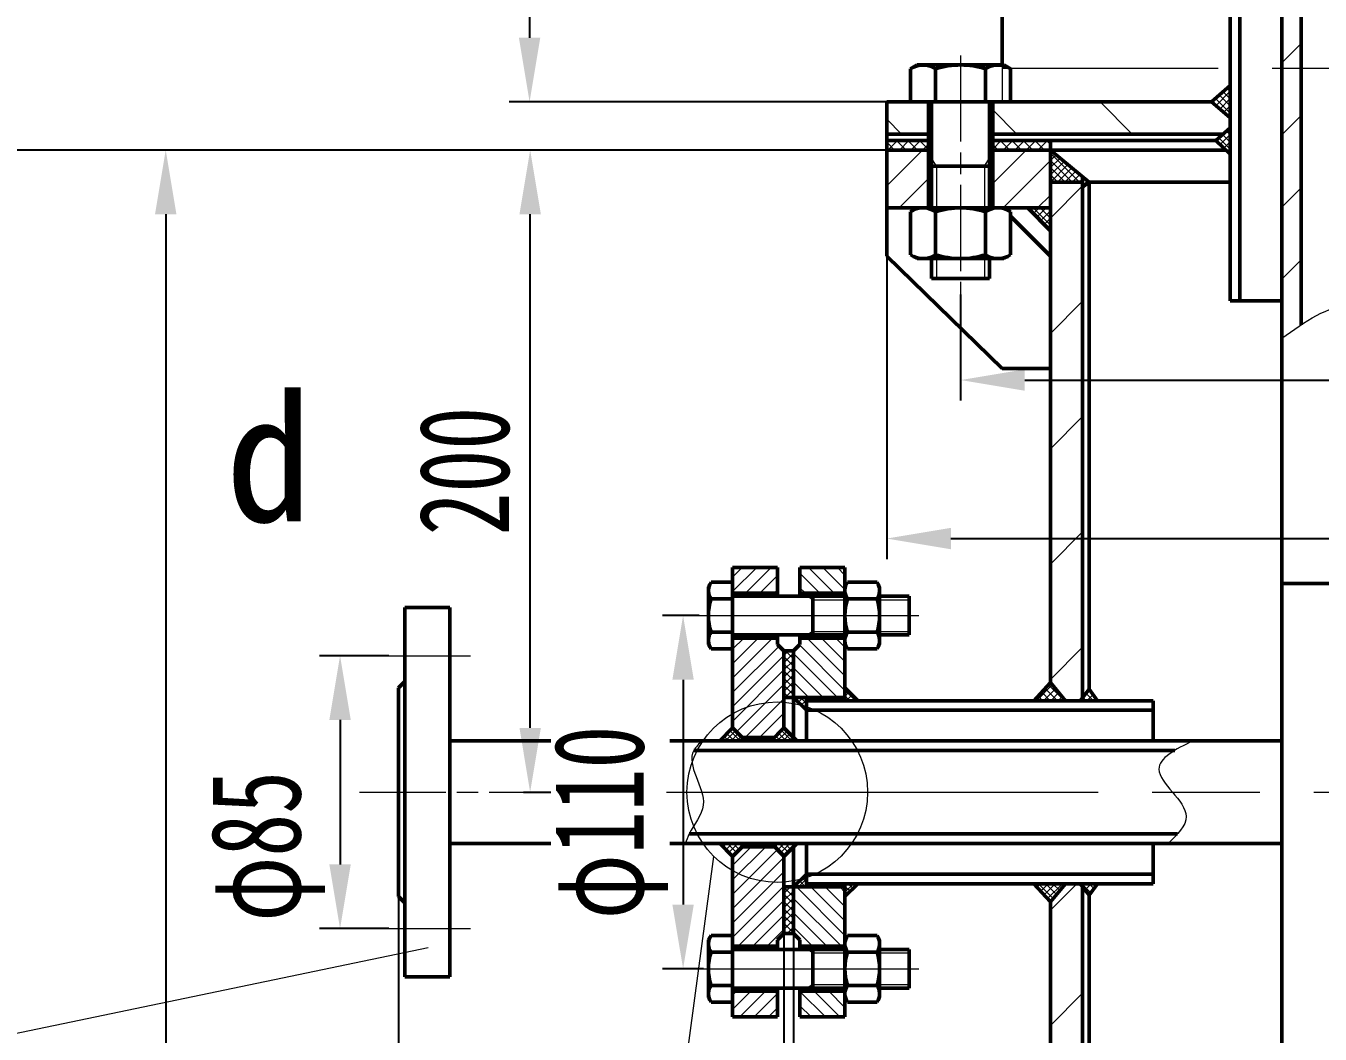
# Model space of a CAD drawing. Header units: millimetres. Extents: x 17368 to 100025, y -24769 to 12950.
# Drawn here: x 45380 to 45430.4, y -9011.9 to -8972.7 of the extents above; entities that cross this region are included whole.
import ezdxf

# ---------------------------------------------------------------- set-up
doc = ezdxf.new("R2010")
doc.units = ezdxf.units.MM
doc.header["$LTSCALE"] = 2.8
for name, pattern in [('AM_ISO02W050', [7.5, 6, -1.5]), ('AM_ISO02W050x2', [3.75, 3, -0.75]), ('AM_ISO08W050', [18, 12, -1.5, 3, -1.5]), ('AM_ISO08W050x2', [9, 6, -0.75, 1.5, -0.75])]:
    doc.linetypes.add(name, pattern=pattern)
doc.layers.get('0').update_dxf_attribs({"lineweight": 50})
doc.layers.get('Defpoints').update_dxf_attribs({"lineweight": 50})
for name, color, linetype, lineweight in [('AM_0N', 7, 'Continuous', 50), ('AM_3N', 6, 'AM_ISO02W050', 15), ('AM_4N', 3, 'Continuous', 15), ('AM_7N', 4, 'AM_ISO08W050', 15), ('dim', 7, 'Continuous', 15), ('细实线', 5, 'Continuous', 15)]:
    doc.layers.add(name, color=color, linetype=linetype, lineweight=lineweight)
doc.styles.add('仿宋体', font='', dxfattribs={"width": 0.7, "height": 3.5})
doc.styles.get('仿宋体').set_extended_font_data('FangSong_GB2312')
doc.dimstyles.new('ISO-25', dxfattribs={"dimtxt": 3.5, "dimasz": 2.5, "dimexe": 1.25, "dimexo": 0.625, "dimtad": 1, "dimdsep": 46, "dimtxsty": '仿宋体', "dimcen": 2.5, "dimadec": 0, "dimazin": 0, "dimtfac": 1, "dimtmove": 0, "dimatfit": 1, "dimfxl": 0, "dimarcsym": 0})
pattern_1 = [(45, (-21993.8874, -4614.7845), (-0.1403165019, 0.1403165019), []), (135, (-21993.8874, -4614.7845), (-0.1403165019, -0.1403165019), [])]

# ---------------------------------------------------------------- blocks, each defined once
blk = doc.blocks.new('*D1254')
at = {"layer": 'Defpoints', "color": 0, "lineweight": 15}
for p in [(45360.081, -8799.547), (45435.413, -8799.547), (45464.288, -9383.659)]:
    blk.add_point(p, dxfattribs=at)
at = {"layer": '细实线', "color": 0, "lineweight": -2}
for p, q in [((45434.788, -8799.547), (45359.281, -8799.547)), ((45360.081, -9381.159), (45360.081, -8802.047)), ((45463.663, -9383.659), (45359.281, -9383.659))]:
    blk.add_line(p, q, dxfattribs=at)
at = {"layer": '细实线', "color": 0, "lineweight": 15}
for points in [[(45359.664, -8802.047), (45360.497, -8802.047), (45360.081, -8799.547)], [(45359.664, -9381.159), (45360.497, -9381.159), (45360.081, -9383.659)]]:
    blk.add_solid(points, dxfattribs=at)
at = {"layer": '细实线', "color": 0, "lineweight": 15, "insert": (45357.531, -9091.603), "char_height": 3.5, "attachment_point": 5, "rotation": 90, "style": '仿宋体'}
blk.add_mtext('～4670', dxfattribs=at)
blk = doc.blocks.new('*D1260')
at = {"layer": 'Defpoints', "color": 0, "lineweight": 15}
for p in [(45378.611, -8977.522), (45414.762, -8977.522), (45420.363, -9278.772)]:
    blk.add_point(p, dxfattribs=at)
at = {"layer": '细实线', "color": 0, "lineweight": -2}
for p, q in [((45414.137, -8977.522), (45377.811, -8977.522)), ((45378.611, -9276.272), (45378.611, -8980.022)), ((45419.738, -9278.772), (45377.811, -9278.772))]:
    blk.add_line(p, q, dxfattribs=at)
at = {"layer": '细实线', "color": 0, "lineweight": 15}
for points in [[(45378.194, -8980.022), (45379.028, -8980.022), (45378.611, -8977.522)], [(45378.194, -9276.272), (45379.028, -9276.272), (45378.611, -9278.772)]]:
    blk.add_solid(points, dxfattribs=at)
at = {"layer": '细实线', "color": 0, "lineweight": 15, "insert": (45376.061, -9128.147), "char_height": 3.5, "attachment_point": 5, "rotation": 90, "style": '仿宋体'}
blk.add_mtext('2410', dxfattribs=at)
blk = doc.blocks.new('*D1261')
at = {"layer": 'Defpoints', "color": 0, "lineweight": 15}
for p in [(45399.66, -8977.522), (45414.137, -8977.522), (45398.777, -9002.522)]:
    blk.add_point(p, dxfattribs=at)
at = {"layer": '细实线', "color": 0, "lineweight": -2}
for p, q in [((45413.512, -8977.522), (45398.86, -8977.522)), ((45399.66, -9000.022), (45399.66, -8980.022)), ((45399.402, -9002.522), (45400.46, -9002.522))]:
    blk.add_line(p, q, dxfattribs=at)
at = {"layer": '细实线', "color": 0, "lineweight": 15}
for points in [[(45399.244, -8980.022), (45400.077, -8980.022), (45399.66, -8977.522)], [(45399.244, -9000.022), (45400.077, -9000.022), (45399.66, -9002.522)]]:
    blk.add_solid(points, dxfattribs=at)
at = {"layer": '细实线', "color": 0, "lineweight": 15, "insert": (45397.11, -8990.022), "char_height": 3.5, "attachment_point": 5, "rotation": 90, "style": '仿宋体'}
blk.add_mtext('200', dxfattribs=at)
blk = doc.blocks.new('*D1262')
at = {"layer": 'Defpoints', "color": 0, "lineweight": 15}
for p in [(45394.788, -8997.21), (45392.26, -9007.835), (45394.788, -9007.835)]:
    blk.add_point(p, dxfattribs=at)
at = {"layer": '细实线', "color": 0, "lineweight": -2}
for p, q in [((45394.163, -8997.21), (45391.46, -8997.21)), ((45392.26, -8999.71), (45392.26, -9005.335)), ((45394.163, -9007.835), (45391.46, -9007.835))]:
    blk.add_line(p, q, dxfattribs=at)
at = {"layer": '细实线', "color": 0, "lineweight": 15}
for points in [[(45391.843, -8999.71), (45392.677, -8999.71), (45392.26, -8997.21)], [(45391.843, -9005.335), (45392.677, -9005.335), (45392.26, -9007.835)]]:
    blk.add_solid(points, dxfattribs=at)
at = {"layer": '细实线', "color": 0, "lineweight": 15, "insert": (45389.445, -9004.63), "char_height": 3.5, "attachment_point": 5, "rotation": 90, "style": '仿宋体'}
blk.add_mtext('φ85', dxfattribs=at)
blk = doc.blocks.new('*D1263')
at = {"layer": 'Defpoints', "color": 0, "lineweight": 15}
for p in [(45406.868, -8995.647), (45405.613, -9009.397), (45407.031, -9009.397)]:
    blk.add_point(p, dxfattribs=at)
at = {"layer": '细实线', "color": 0, "lineweight": -2}
for p, q in [((45406.243, -8995.647), (45404.813, -8995.647)), ((45405.613, -8998.147), (45405.613, -9006.897)), ((45406.406, -9009.397), (45404.813, -9009.397))]:
    blk.add_line(p, q, dxfattribs=at)
at = {"layer": '细实线', "color": 0, "lineweight": 15}
for points in [[(45405.196, -8998.147), (45406.029, -8998.147), (45405.613, -8995.647)], [(45405.196, -9006.897), (45406.029, -9006.897), (45405.613, -9009.397)]]:
    blk.add_solid(points, dxfattribs=at)
at = {"layer": '细实线', "color": 0, "lineweight": 15, "insert": (45402.798, -9003.702), "char_height": 3.5, "attachment_point": 5, "rotation": 90, "style": '仿宋体'}
blk.add_mtext('φ110', dxfattribs=at)
blk = doc.blocks.new('*D1265')
at = {"layer": 'Defpoints', "color": 0, "linetype": 'Continuous', "lineweight": 15}
for p in [(45414.762, -8977.522), (45385.475, -9058.772), (45411.726, -9058.772)]:
    blk.add_point(p, dxfattribs=at)
at = {"layer": '细实线', "color": 0, "linetype": 'Continuous', "lineweight": -2}
for p, q in [((45414.137, -8977.522), (45384.675, -8977.522)), ((45385.475, -8980.022), (45385.475, -9056.272)), ((45411.101, -9058.772), (45384.675, -9058.772))]:
    blk.add_line(p, q, dxfattribs=at)
at = {"layer": '细实线', "color": 0, "linetype": 'Continuous', "lineweight": 15}
for points in [[(45385.058, -8980.022), (45385.892, -8980.022), (45385.475, -8977.522)], [(45385.058, -9056.272), (45385.892, -9056.272), (45385.475, -9058.772)]]:
    blk.add_solid(points, dxfattribs=at)
at = {"layer": '细实线', "color": 0, "linetype": 'Continuous', "lineweight": 15, "insert": (45382.925, -9018.147), "char_height": 3.5, "attachment_point": 5, "rotation": 90, "style": '仿宋体'}
blk.add_mtext('650', dxfattribs=at)
blk = doc.blocks.new('*D1268')
at = {"layer": 'Defpoints', "color": 0, "linetype": 'Continuous', "lineweight": 15}
for p in [(45409.913, -9007.156), (45419.913, -9009.929), (45419.913, -9018.535)]:
    blk.add_point(p, dxfattribs=at)
at = {"layer": '细实线', "color": 0, "linetype": 'Continuous', "lineweight": -2}
for p, q in [((45409.913, -9007.781), (45409.913, -9019.335)), ((45419.913, -9010.554), (45419.913, -9019.335)), ((45412.413, -9018.535), (45417.413, -9018.535))]:
    blk.add_line(p, q, dxfattribs=at)
at = {"layer": '细实线', "color": 0, "linetype": 'Continuous', "lineweight": 15}
for points in [[(45412.413, -9018.118), (45412.413, -9018.952), (45409.913, -9018.535)], [(45417.413, -9018.118), (45417.413, -9018.952), (45419.913, -9018.535)]]:
    blk.add_solid(points, dxfattribs=at)
at = {"layer": '细实线', "color": 0, "linetype": 'Continuous', "lineweight": 15, "insert": (45414.913, -9015.985), "char_height": 3.5, "attachment_point": 5, "style": '仿宋体'}
blk.add_mtext('80', dxfattribs=at)
blk = doc.blocks.new('*D1269')
at = {"layer": 'Defpoints', "color": 0, "linetype": 'Continuous', "lineweight": 15}
for p in [(45394.538, -9005.662), (45409.538, -9007.137), (45409.538, -9018.535)]:
    blk.add_point(p, dxfattribs=at)
at = {"layer": '细实线', "color": 0, "linetype": 'Continuous', "lineweight": -2}
for p, q in [((45394.538, -9006.287), (45394.538, -9019.335)), ((45409.538, -9007.762), (45409.538, -9019.335)), ((45397.038, -9018.535), (45407.038, -9018.535))]:
    blk.add_line(p, q, dxfattribs=at)
at = {"layer": '细实线', "color": 0, "linetype": 'Continuous', "lineweight": 15}
for points in [[(45397.038, -9018.118), (45397.038, -9018.952), (45394.538, -9018.535)], [(45407.038, -9018.118), (45407.038, -9018.952), (45409.538, -9018.535)]]:
    blk.add_solid(points, dxfattribs=at)
at = {"layer": '细实线', "color": 0, "linetype": 'Continuous', "lineweight": 15, "insert": (45402.038, -9015.985), "char_height": 3.5, "attachment_point": 5, "style": '仿宋体'}
blk.add_mtext('120', dxfattribs=at)
blk = doc.blocks.new('*D1273')
at = {"layer": 'Defpoints', "color": 0, "linetype": 'Continuous', "lineweight": 15}
for p in [(45422.123, -8953.147), (45399.638, -8975.647), (45422.123, -8975.647)]:
    blk.add_point(p, dxfattribs=at)
at = {"layer": '细实线', "color": 0, "linetype": 'Continuous', "lineweight": -2}
for p, q in [((45421.498, -8953.147), (45398.838, -8953.147)), ((45399.638, -8955.647), (45399.638, -8973.147)), ((45421.498, -8975.647), (45398.838, -8975.647))]:
    blk.add_line(p, q, dxfattribs=at)
at = {"layer": '细实线', "color": 0, "linetype": 'Continuous', "lineweight": 15}
for points in [[(45399.221, -8955.647), (45400.054, -8955.647), (45399.638, -8953.147)], [(45399.221, -8973.147), (45400.054, -8973.147), (45399.638, -8975.647)]]:
    blk.add_solid(points, dxfattribs=at)
at = {"layer": '细实线', "color": 0, "linetype": 'Continuous', "lineweight": 15, "insert": (45397.088, -8964.397), "char_height": 3.5, "attachment_point": 5, "rotation": 90, "style": '仿宋体'}
blk.add_mtext('180', dxfattribs=at)
blk = doc.blocks.new('*D1275')
at = {"layer": 'Defpoints', "color": 0, "linetype": 'Continuous', "lineweight": 15}
for p in [(45369.225, -8977.522), (45414.762, -8977.522), (45539.913, -9348.821)]:
    blk.add_point(p, dxfattribs=at)
at = {"layer": '细实线', "color": 0, "linetype": 'Continuous', "lineweight": -2}
for p, q in [((45414.137, -8977.522), (45368.425, -8977.522)), ((45369.225, -9346.321), (45369.225, -8980.022)), ((45539.288, -9348.821), (45368.425, -9348.821))]:
    blk.add_line(p, q, dxfattribs=at)
at = {"layer": '细实线', "color": 0, "linetype": 'Continuous', "lineweight": 15}
for points in [[(45368.808, -8980.022), (45369.641, -8980.022), (45369.225, -8977.522)], [(45368.808, -9346.321), (45369.641, -9346.321), (45369.225, -9348.821)]]:
    blk.add_solid(points, dxfattribs=at)
at = {"layer": '细实线', "color": 0, "linetype": 'Continuous', "lineweight": 15, "insert": (45366.675, -9163.172), "char_height": 3.5, "attachment_point": 5, "rotation": 90, "style": '仿宋体'}
blk.add_mtext('2970', dxfattribs=at)
blk = doc.blocks.new('A$C194C15C4')
at = {"layer": 'AM_0N', "extrusion": (0, 1, 0)}
for p, q in [((9, 0), (-9, 0)), ((9, -10.8), (-9, -10.8))]:
    blk.add_line(p, q, dxfattribs=at)
at = {"layer": 'AM_0N', "extrusion": (-0.5, 0.866025, 0)}
blk.add_line((-10.39, -0.81), (-9, 0), dxfattribs=at)
at = {"layer": 'AM_0N', "extrusion": (1, 0, 0)}
for p, q in [((-10.39, -0.81), (-10.39, -9.99)), ((-5.2, -0.81), (-5.2, -9.99)), ((5.2, -0.81), (5.2, -9.99)), ((10.39, -0.81), (10.39, -9.99))]:
    blk.add_line(p, q, dxfattribs=at)
at = {"layer": 'AM_0N', "extrusion": (0.5, 0.866025, 0)}
blk.add_line((10.39, -0.81), (9, 0), dxfattribs=at)
at = {"layer": 'AM_0N'}
for p, q in [((-10.39, -9.99), (-9, -10.8)), ((10.39, -9.99), (9, -10.8))]:
    blk.add_line(p, q, dxfattribs=at)
for centre, radius, start, end in [((-7.8, -4.6), 4.6, 55.5615, 115.5615), ((0, -17.17), 17.17, 72.383, 107.617), ((7.8, -4.6), 4.6, 64.4385, 124.4385), ((-7.8, -6.2), 4.6, 244.4385, 304.4385), ((0, 6.37), 17.17, 252.383, 287.617), ((7.8, -6.2), 4.6, 235.5615, 295.5615)]:
    blk.add_arc(centre, radius, start, end, dxfattribs=at)
blk = doc.blocks.new('*D1391')
at = {"layer": 'Defpoints', "color": 0, "lineweight": 15}
for p in [(45675.913, -8982.166), (45416.413, -8982.522), (45675.913, -8986.477)]:
    blk.add_point(p, dxfattribs=at)
at = {"layer": '细实线', "color": 0, "lineweight": -2}
for p, q in [((45675.913, -8982.791), (45675.913, -8987.277)), ((45416.413, -8983.147), (45416.413, -8987.277)), ((45418.913, -8986.477), (45673.413, -8986.477))]:
    blk.add_line(p, q, dxfattribs=at)
at = {"layer": '细实线', "color": 0, "lineweight": 15}
for points in [[(45418.913, -8986.06), (45418.913, -8986.893), (45416.413, -8986.477)], [(45673.413, -8986.06), (45673.413, -8986.893), (45675.913, -8986.477)]]:
    blk.add_solid(points, dxfattribs=at)
at = {"layer": '细实线', "color": 0, "lineweight": 15, "insert": (45544.736, -8983.662), "char_height": 3.5, "attachment_point": 5, "style": '仿宋体'}
blk.add_mtext('φ2076', dxfattribs=at)
blk = doc.blocks.new('*D1392')
at = {"layer": 'Defpoints', "color": 0, "lineweight": 15}
for p in [(45413.538, -8980.71), (45678.788, -8980.71), (45678.788, -8992.648)]:
    blk.add_point(p, dxfattribs=at)
at = {"layer": '细实线', "color": 0, "lineweight": -2}
for p, q in [((45413.538, -8981.335), (45413.538, -8993.448)), ((45678.788, -8981.335), (45678.788, -8993.448)), ((45416.038, -8992.648), (45676.288, -8992.648))]:
    blk.add_line(p, q, dxfattribs=at)
at = {"layer": '细实线', "color": 0, "lineweight": 15}
for points in [[(45416.038, -8992.232), (45416.038, -8993.065), (45413.538, -8992.648)], [(45676.288, -8992.232), (45676.288, -8993.065), (45678.788, -8992.648)]]:
    blk.add_solid(points, dxfattribs=at)
at = {"layer": '细实线', "color": 0, "lineweight": 15, "insert": (45544.812, -8989.834), "char_height": 3.5, "attachment_point": 5, "style": '仿宋体'}
blk.add_mtext('φ2122', dxfattribs=at)

msp = doc.modelspace()

# ---------------------------------------------------------------- hatches: boundary and pattern name
at = {"layer": '细实线', "linetype": 'Continuous', "lineweight": 15}
h = msp.add_hatch(dxfattribs=at)
h.set_pattern_fill('ANSI37', color=5, scale=0.0625, style=0)
h.set_pattern_definition([(45, (-14672.89618, -622.47871), (-0.1403165019, 0.1403165019), []), (135, (-14672.89618, -622.47871), (-0.1403165019, -0.1403165019), [])])
h.paths.add_polyline_path([(45440.41267, -8975.01321), (45440.41267, -8976.27397), (45441.14616, -8975.64745)])
h.paths.add_polyline_path([(45440.41267, -8977.68521), (45440.98182, -8977.14745), (45440.41267, -8976.65184)])
h.paths.add_polyline_path([(45426.91267, -8976.65185), (45426.34353, -8977.14745), (45426.91267, -8977.68521)])
h.paths.add_polyline_path([(45426.17919, -8975.64745), (45426.91267, -8976.27396), (45426.91267, -8975.01321)])
at = {"layer": '细实线', "lineweight": 15}
h = msp.add_hatch(dxfattribs=at)
h.set_pattern_fill('ANSI31', color=256, angle=90, style=0)
h.set_pattern_definition([(135, (-21993.8874, -4614.7845), (-2.24506403, -2.24506403), [])])
h.paths.add_polyline_path([(45414.46364, -8975.64745), (45413.53771, -8975.64745), (45413.53771, -8976.89745), (45415.16271, -8976.89745), (45415.16271, -8975.64745)])
h.paths.add_polyline_path([(45426.63063, -8976.89745), (45426.91267, -8976.65185), (45426.91267, -8976.27396), (45426.17919, -8975.64745), (45417.66271, -8975.64745), (45417.66271, -8976.89745)])
h.paths.add_polyline_path([(45467.31815, -8976.89745), (45467.60019, -8976.65185), (45467.60019, -8976.27396), (45466.86671, -8975.64745), (45441.14616, -8975.64745), (45440.41267, -8976.27397), (45440.41267, -8976.65184), (45440.69473, -8976.89745)])
h.paths.add_polyline_path([(45475.4587, -8975.64745), (45474.72519, -8976.27398), (45474.72519, -8976.65183), (45475.00726, -8976.89745), (45527.2747, -8976.89745), (45527.72521, -8976.5324), (45527.72521, -8976.32137), (45527.08376, -8975.64745)])
h.paths.add_polyline_path([(45565.24166, -8975.64745), (45564.60021, -8976.32137), (45564.60021, -8976.6357), (45564.92082, -8976.89745), (45618.99078, -8976.89745), (45619.16269, -8976.70971), (45619.16269, -8976.05496), (45618.66523, -8975.64745)])
h.paths.add_polyline_path([(45674.66271, -8976.89745), (45674.66271, -8975.64745), (45623.66018, -8975.64745), (45623.16269, -8976.05498), (45623.16269, -8976.70969), (45623.33463, -8976.89745)])
h.paths.add_polyline_path([(45678.78771, -8975.64745), (45677.16271, -8975.64745), (45677.16271, -8976.89745), (45678.78771, -8976.89745)])
h = msp.add_hatch(dxfattribs=at)
h.set_pattern_fill('ANSI37', color=256, scale=0.1, style=0)
h.set_pattern_definition([(45, (-21993.8874, -4614.7845), (-0.224506403, 0.224506403), []), (135, (-21993.8874, -4614.7845), (-0.224506403, -0.224506403), [])])
h.paths.add_polyline_path([(45672.41271, -8977.14745), (45672.41271, -8977.52245), (45674.66271, -8977.52245), (45674.66271, -8977.14745)])
h.paths.add_polyline_path([(45677.16271, -8977.14745), (45677.16271, -8977.52245), (45678.78771, -8977.52245), (45678.78771, -8977.14745)])
h.paths.add_polyline_path([(45415.16271, -8977.52245), (45415.16271, -8977.14745), (45413.53771, -8977.14745), (45413.53771, -8977.52245)])
h.paths.add_polyline_path([(45419.91271, -8977.52245), (45419.91271, -8977.14745), (45417.66271, -8977.14745), (45417.66271, -8977.52245)])
h = msp.add_hatch(dxfattribs=at)
h.set_pattern_fill('ANSI31', color=256, scale=0.3, style=0)
h.set_pattern_definition([(45, (-21993.8874, -4614.7845), (-0.673519209, 0.673519209), [])])
h.paths.add_polyline_path([(45677.16271, -8979.77245), (45678.78771, -8979.77245), (45678.78771, -8977.52245), (45677.16271, -8977.52245)])
h.paths.add_polyline_path([(45674.66271, -8979.77245), (45674.66271, -8977.52245), (45672.41271, -8977.52245), (45672.41271, -8979.77245)])
h.paths.add_polyline_path([(45417.66271, -8977.52245), (45417.66271, -8979.77245), (45419.91271, -8979.77245), (45419.91271, -8977.52245)])
h.paths.add_polyline_path([(45415.16271, -8977.52245), (45413.53771, -8977.52245), (45413.53771, -8979.77245), (45415.16271, -8979.77245)])
at = {"layer": '细实线', "linetype": 'Continuous', "lineweight": 15}
h = msp.add_hatch(dxfattribs=at)
h.set_pattern_fill('ANSI37', color=5, scale=0.0625, style=0)
h.set_pattern_definition(pattern_1)
h.paths.add_polyline_path([(45419.91271, -8977.52245), (45419.91271, -8978.77245), (45421.16271, -8978.77245), (45421.16271, -8978.56412)])
h.paths.add_polyline_path([(45421.16271, -8978.971), (45421.41271, -8978.77245), (45421.16271, -8978.56412)])
h = msp.add_hatch(dxfattribs=at)
h.set_pattern_fill('ANSI31', color=5, style=0)
h.set_pattern_definition([(45, (-21993.8874, -4614.7845), (-2.24506403, 2.24506403), [])])
h.paths.add_polyline_path([(45421.16271, -8978.14745), (45419.91271, -8978.14745), (45419.91271, -8998.25596), (45420.49954, -8998.95995), (45421.07378, -8998.95995), (45421.16271, -8998.84162)])
h.paths.add_polyline_path([(45421.16271, -9006.20328), (45421.07378, -9006.08495), (45420.49954, -9006.08495), (45419.91271, -9006.78894), (45419.91271, -9054.34609), (45420.49864, -9055.20995), (45420.82677, -9055.20995), (45421.16271, -9054.71467)])
h.paths.add_polyline_path([(45421.16271, -9062.83023), (45420.82677, -9062.33495), (45420.49864, -9062.33495), (45419.91271, -9063.19881), (45419.91271, -9106.39455), (45421.16271, -9099.30545)])
h.paths.add_polyline_path([(45421.16271, -9099.30545), (45419.91271, -9106.39455), (45419.91271, -9168.98844), (45421.16271, -9178.52293)])
h.paths.add_polyline_path([(45421.16271, -9178.52293), (45419.91271, -9168.98844), (45419.91271, -9235.20575), (45421.16271, -9233.42057)])
h.paths.add_polyline_path([(45421.16271, -9233.42057), (45419.91271, -9235.20575), (45419.91271, -9278.77245), (45421.16271, -9278.77245)])
h.paths.add_polyline_path([(45672.41271, -9255.42702), (45671.16271, -9246.5074), (45671.16271, -9278.77245), (45672.41271, -9278.77245)])
h.paths.add_polyline_path([(45672.41271, -9182.1214), (45671.16271, -9246.5074), (45672.41271, -9255.42702)])
h.paths.add_polyline_path([(45672.41271, -9182.1214), (45671.16271, -9157.58398), (45671.16271, -9246.5074)])
h.paths.add_polyline_path([(45672.41271, -9085.8117), (45671.16271, -9088.76303), (45671.16271, -9157.58398), (45672.41271, -9182.1214)])
h.paths.add_polyline_path([(45672.41271, -9005.39282), (45671.16271, -9003.40242), (45671.16271, -9088.76303), (45672.41271, -9085.8117)])
h.paths.add_polyline_path([(45672.41271, -8978.14745), (45671.16271, -8978.14745), (45671.16271, -9003.40242), (45672.41271, -9005.39282)])
h = msp.add_hatch(dxfattribs=at)
h.set_pattern_fill('ANSI37', color=5, scale=0.0625, style=0)
h.set_pattern_definition(pattern_1)
h.paths.add_polyline_path([(45419.91271, -8979.77245), (45419.02783, -8979.77245), (45419.91271, -8980.6726)])
at = {"layer": '细实线', "lineweight": 15}
h = msp.add_hatch(dxfattribs=at)
h.set_pattern_fill('ANSI31', color=256, scale=0.125, angle=180, style=0)
h.set_pattern_definition([(225, (45719.33896, -17142.31386), (0.280633004, -0.280633004), [])])
h.paths.add_polyline_path([(45409.28769, -9011.27245), (45409.28769, -9010.27245), (45407.53769, -9010.27246), (45407.53769, -9011.27246)])
h.paths.add_polyline_path([(45407.53769, -9008.52246), (45409.28769, -9008.52245), (45409.28769, -9008.27245), (45409.53769, -9008.02245), (45409.53769, -9005.02245), (45409.1627, -9004.64746), (45407.91269, -9004.64746), (45407.53769, -9005.02246)])
h.paths.add_polyline_path([(45407.53769, -9000.02244), (45407.91271, -9000.39746), (45409.16269, -9000.39746), (45409.53769, -9000.02245), (45409.53769, -8997.02245), (45409.28769, -8996.77245), (45409.28769, -8996.52245), (45407.53769, -8996.52246)])
h.paths.add_polyline_path([(45409.28769, -8994.77245), (45409.28769, -8993.77245), (45407.53769, -8993.77246), (45407.53769, -8994.77246)])
at = {"layer": '细实线', "linetype": 'Continuous', "lineweight": 15}
h = msp.add_hatch(dxfattribs=at)
h.set_pattern_fill('ANSI31', color=5, scale=0.125, angle=90, style=0)
h.set_pattern_definition([(135, (45746.57842, -17134.8215), (-0.280633004, -0.280633004), [])])
h.paths.add_polyline_path([(45411.91272, -9008.52246), (45411.91272, -9006.20996), (45409.91272, -9006.20995), (45409.91272, -9008.02245), (45410.16272, -9008.27245), (45410.16272, -9008.52245)])
h.paths.add_polyline_path([(45411.91272, -9011.27246), (45411.91272, -9010.27246), (45410.16272, -9010.27245), (45410.16272, -9011.27245)])
h.paths.add_polyline_path([(45411.91272, -8998.83496), (45411.91272, -8996.52246), (45410.16272, -8996.52245), (45410.16272, -8996.77245), (45409.91272, -8997.02245), (45409.91272, -8998.83495)])
h.paths.add_polyline_path([(45411.91272, -8994.77246), (45411.91272, -8993.77246), (45410.16272, -8993.77245), (45410.16272, -8994.77245)])
h = msp.add_hatch(dxfattribs=at)
h.set_pattern_fill('ANSI37', color=5, scale=0.0625, angle=90, style=0)
h.set_pattern_definition([(135, (45719.33896, -17142.31386), (-0.140316502, -0.140316502), []), (225, (45719.33896, -17142.31386), (0.140316502, -0.140316502), [])])
h.paths.add_polyline_path([(45409.53769, -9008.02245), (45409.91272, -9008.02245), (45409.91272, -9006.20996), (45409.91272, -9006.20996), (45409.91271, -9006.20996), (45409.53769, -9006.20996)])
h.paths.add_polyline_path([(45409.91272, -8997.02245), (45409.53769, -8997.02245), (45409.53769, -8998.83496), (45409.91272, -8998.83496)])
at = {"layer": '细实线', "lineweight": 13}
h = msp.add_hatch(dxfattribs=at)
h.set_pattern_fill('ANSI37', color=256, scale=0.05, style=0)
h.paths.add_polyline_path([(45407.53769, -9005.02246), (45408.03769, -9004.52246), (45407.03769, -9004.52246)])
h.paths.add_polyline_path([(45407.53769, -9000.02244), (45407.03767, -9000.52246), (45408.03771, -9000.52246)])
h.paths.add_polyline_path([(45410.03773, -9000.52246), (45409.53771, -9000.02244), (45409.03768, -9000.52246)])
h.paths.add_polyline_path([(45409.03771, -9004.52246), (45409.53771, -9005.02246), (45410.03771, -9004.52246)])
h.paths.add_polyline_path([(45409.91272, -9006.20995), (45410.41271, -9006.20995), (45410.41271, -9005.70996)])
h.paths.add_polyline_path([(45412.41272, -9006.08496), (45411.91272, -9006.08496), (45411.91272, -9006.58497)])
h.paths.add_polyline_path([(45412.41275, -8998.95996), (45411.91272, -8998.45993), (45411.91272, -8998.95996)])
h.paths.add_polyline_path([(45409.91274, -8998.83496), (45410.41271, -8999.33494), (45410.41271, -8998.83497)])
at = {"layer": '细实线', "linetype": 'Continuous', "lineweight": 15}
h = msp.add_hatch(dxfattribs=at)
h.set_pattern_fill('ANSI37', color=5, scale=0.0625, style=0)
h.set_pattern_definition(pattern_1)
h.paths.add_polyline_path([(45419.91271, -8998.25596), (45419.26954, -8998.95995), (45420.49954, -8998.95995)])
h.paths.add_polyline_path([(45421.41271, -8998.50896), (45421.07378, -8998.95995), (45421.74848, -8998.95995)])
h.paths.add_polyline_path([(45420.49954, -9006.08495), (45419.26954, -9006.08495), (45419.91271, -9006.78894)])
h.paths.add_polyline_path([(45421.74848, -9006.08495), (45421.07378, -9006.08495), (45421.41271, -9006.53594)])

# ---------------------------------------------------------------- linework, layer by layer
for p, q in [((45428.9158, -9033.0925), (45428.9158, -8948.64745)), ((45429.6658, -8984.32428), (45429.6658, -8956.73871)), ((45413.53771, -8975.64745), (45413.53771, -8979.77245)), ((45413.53771, -8975.64745), (45426.17919, -8975.64745)), ((45415.16271, -8975.64745), (45415.16271, -8979.77245)), ((45415.16271, -8975.64745), (45415.16271, -8979.77245)), ((45417.66271, -8975.64745), (45417.66271, -8979.77245)), ((45417.66271, -8975.64745), (45417.66271, -8979.77245)), ((45413.53771, -8976.89745), (45415.28771, -8976.89745)), ((45417.53771, -8976.89745), (45426.63063, -8976.89745)), ((45413.53771, -8977.14745), (45415.28771, -8977.14745)), ((45417.53771, -8977.14745), (45426.34353, -8977.14745)), ((45419.91271, -8977.14745), (45419.91271, -8998.25596)), ((45413.53771, -8977.52245), (45415.28771, -8977.52245)), ((45417.53771, -8977.52245), (45426.74042, -8977.52245)), ((45419.91271, -8977.52245), (45421.41271, -8978.77245)), ((45419.91271, -8978.77245), (45421.16271, -8978.77245)), ((45421.16271, -8978.56412), (45421.16271, -8998.84162)), ((45421.41271, -8978.77245), (45421.16271, -8978.971)), ((45421.41271, -8978.77245), (45421.41271, -8998.50896)), ((45421.41271, -8978.77245), (45426.91267, -8978.77245)), ((45413.53771, -8979.77245), (45419.91271, -8979.77245)), ((45413.53771, -8979.77245), (45413.53771, -8981.64745)), ((45419.02783, -8979.77245), (45419.91271, -8980.6726)), ((45418.36177, -8980.09651), (45419.91271, -8981.64745)), ((45413.53771, -8981.64745), (45418.03771, -8986.02245)), ((45418.03771, -8986.02245), (45419.91271, -8986.02245)), ((45428.9158, -8994.39745), (45438.41271, -8994.39745)), ((45419.91271, -8998.25596), (45419.26954, -8998.95995)), ((45420.49954, -8998.95995), (45419.91271, -8998.25596)), ((45421.07378, -8998.95995), (45421.41271, -8998.50896)), ((45421.41271, -8998.50896), (45421.74848, -8998.95995)), ((45428.9158, -9021.20444), (45428.9158, -9003.14454)), ((45419.91271, -9006.78894), (45419.26954, -9006.08495)), ((45420.49954, -9006.08495), (45419.91271, -9006.78894)), ((45421.07378, -9006.08495), (45421.41271, -9006.53594)), ((45421.41271, -9006.53594), (45421.74848, -9006.08495)), ((45421.16271, -9006.20328), (45421.16271, -9054.71467)), ((45421.41271, -9006.53594), (45421.41271, -9054.34609)), ((45419.91271, -9006.78894), (45419.91271, -9054.34609))]:
    msp.add_line(p, q)
at = {"layer": 'AM_0N'}
for p, q in [((45418.03771, -8974.20995), (45418.03771, -8953.14745)), ((45414.46364, -8974.36096), (45414.72521, -8974.20995)), ((45418.36177, -8974.36096), (45418.10021, -8974.20995)), ((45414.46364, -8979.92346), (45414.72521, -8979.77245)), ((45418.36177, -8979.92346), (45418.10021, -8979.77245)), ((45406.70088, -8994.34806), (45406.60021, -8994.52244)), ((45413.16206, -8994.34808), (45413.26274, -8994.52245)), ((45406.70088, -8996.94681), (45406.6002, -8996.77244)), ((45413.16206, -8996.94683), (45413.26273, -8996.77245)), ((45406.70087, -9008.09808), (45406.60019, -9008.27246)), ((45406.70087, -9010.69683), (45406.60019, -9010.52246))]:
    msp.add_line(p, q, dxfattribs=at)
at = {"layer": 'AM_0N', "extrusion": (1, 0, 0)}
for p, q in [((45414.46364, -8974.36096), (45414.46364, -8975.64745)), ((45415.43792, -8974.36096), (45415.43792, -8975.64745)), ((45417.38749, -8974.36096), (45417.38749, -8975.64745)), ((45418.36177, -8974.36096), (45418.36177, -8975.64745)), ((45415.28771, -8975.64745), (45415.28771, -8979.77245)), ((45417.53771, -8975.64745), (45417.53771, -8979.77245)), ((45414.46364, -8979.92346), (45414.46364, -8981.59644)), ((45415.43817, -8979.92346), (45415.43817, -8981.59644)), ((45417.38724, -8979.92346), (45417.38724, -8981.59644)), ((45418.36177, -8979.92346), (45418.36177, -8981.59644)), ((45415.28771, -8981.74745), (45415.28771, -8982.52245)), ((45417.53771, -8981.74745), (45417.53771, -8982.52245))]:
    msp.add_line(p, q, dxfattribs=at)
at = {"layer": 'AM_0N', "extrusion": (0, 1, 0)}
for p, q in [((45418.10021, -8974.20995), (45414.72521, -8974.20995)), ((45414.46364, -8975.64745), (45415.28771, -8975.64745)), ((45417.53771, -8975.64745), (45415.28771, -8975.64745)), ((45415.28771, -8975.64745), (45417.53771, -8975.64745)), ((45417.53771, -8975.64745), (45418.36177, -8975.64745)), ((45415.28771, -8978.14745), (45417.53771, -8978.14745)), ((45418.10021, -8981.74745), (45414.72521, -8981.74745)), ((45415.28771, -8982.52245), (45417.53771, -8982.52245))]:
    msp.add_line(p, q, dxfattribs=at)
at = {"layer": 'AM_0N', "extrusion": (0.5, 0.866025, 0)}
msp.add_line((45414.46364, -8981.59644), (45414.72521, -8981.74745), dxfattribs=at)
at = {"layer": 'AM_0N', "extrusion": (-0.5, 0.866025, 0)}
msp.add_line((45418.36177, -8981.59644), (45418.10021, -8981.74745), dxfattribs=at)
at = {"layer": 'AM_0N', "extrusion": (-1, 2.17352e-06, 0)}
for p, q in [((45406.6002, -8996.77244), (45406.60021, -8994.52244)), ((45407.53771, -8994.34807), (45407.53771, -8994.89744)), ((45411.91273, -8996.77245), (45411.91274, -8994.52245)), ((45413.26273, -8996.77245), (45413.26274, -8994.52245)), ((45407.5377, -8996.39744), (45407.53771, -8994.89744)), ((45407.53771, -8994.89744), (45407.5377, -8996.39744)), ((45410.66271, -8994.89745), (45410.6627, -8996.39745)), ((45414.41271, -8994.89746), (45414.4127, -8996.39746)), ((45414.41271, -8995.03165), (45414.4127, -8996.26326)), ((45414.41271, -8995.03165), (45414.41271, -8994.89746)), ((45407.5377, -8996.39744), (45407.5377, -8996.94682)), ((45414.4127, -8996.39746), (45414.4127, -8996.26326))]:
    msp.add_line(p, q, dxfattribs=at)
at = {"layer": 'AM_0N', "extrusion": (-2.17352e-06, -1, 0)}
for p, q in [((45406.70088, -8994.34806), (45407.53771, -8994.34807)), ((45412.01341, -8994.34808), (45413.16206, -8994.34808)), ((45406.70088, -8994.99758), (45407.53771, -8994.99759)), ((45407.53771, -8994.89744), (45411.06896, -8994.89745)), ((45410.66271, -8994.89745), (45410.44396, -8994.89745)), ((45410.66271, -8994.89745), (45411.91274, -8994.89745)), ((45412.01341, -8994.99776), (45413.16206, -8994.99777)), ((45413.26274, -8994.89745), (45414.41271, -8994.89746)), ((45406.70088, -8996.2973), (45407.5377, -8996.2973)), ((45407.5377, -8996.39744), (45411.06895, -8996.39745)), ((45410.6627, -8996.39745), (45410.44395, -8996.39745)), ((45410.6627, -8996.39745), (45411.91273, -8996.39745)), ((45412.01341, -8996.29714), (45413.16206, -8996.29714)), ((45413.26273, -8996.39745), (45414.4127, -8996.39746)), ((45406.70088, -8996.94681), (45407.5377, -8996.94682)), ((45412.01341, -8996.94683), (45413.16206, -8996.94683))]:
    msp.add_line(p, q, dxfattribs=at)
at = {"layer": 'AM_0N', "extrusion": (-0.866024, 0.500002, 0)}
msp.add_line((45412.01341, -8994.34808), (45411.91274, -8994.52245), dxfattribs=at)
at = {"layer": 'AM_0N', "extrusion": (-0.866026, -0.499998, 0)}
msp.add_line((45412.01341, -8996.94683), (45411.91273, -8996.77245), dxfattribs=at)
at = {"layer": 'AM_0N', "extrusion": (6.12303e-17, 1, 0)}
for p, q in [((45406.70087, -9008.09808), (45407.53769, -9008.09808)), ((45407.53769, -9008.64746), (45411.06894, -9008.64746)), ((45410.66269, -9008.64746), (45410.44394, -9008.64746)), ((45410.66269, -9008.64746), (45411.91272, -9008.64746)), ((45413.26272, -9008.64746), (45414.41269, -9008.64746)), ((45406.70087, -9008.7476), (45407.53769, -9008.7476)), ((45406.70087, -9010.04731), (45407.53769, -9010.04731)), ((45407.53769, -9010.14746), (45411.06894, -9010.14746)), ((45410.66269, -9010.14746), (45410.44394, -9010.14746)), ((45410.66269, -9010.14746), (45411.91272, -9010.14746)), ((45413.26272, -9010.14746), (45414.41269, -9010.14746)), ((45406.70087, -9010.69683), (45407.53769, -9010.69683))]:
    msp.add_line(p, q, dxfattribs=at)
at = {"layer": 'AM_0N', "extrusion": (-1, 6.12303e-17, 0)}
for p, q in [((45407.53769, -9008.64746), (45407.53769, -9008.09808)), ((45406.60019, -9008.27246), (45406.60019, -9010.52246)), ((45407.53769, -9008.64746), (45407.53769, -9010.14746)), ((45407.53769, -9010.14746), (45407.53769, -9008.64746)), ((45410.66269, -9010.14746), (45410.66269, -9008.64746)), ((45414.41269, -9008.64746), (45414.41269, -9008.78165)), ((45414.41269, -9010.14746), (45414.41269, -9008.64746)), ((45414.41269, -9010.01327), (45414.41269, -9008.78165)), ((45407.53769, -9010.69683), (45407.53769, -9010.14746)), ((45414.41269, -9010.01327), (45414.41269, -9010.14746))]:
    msp.add_line(p, q, dxfattribs=at)
at = {"layer": 'AM_0N'}
for centre, radius, start, end in [((45414.95078, -8975.07116), 0.86122, 55.553128, 115.553128), ((45416.41271, -8977.43155), 3.2216, 72.387526, 107.612474), ((45417.87463, -8975.07116), 0.86122, 64.446872, 124.446872), ((45414.95091, -8980.63407), 0.86162, 55.561531, 115.561531), ((45416.41271, -8982.99242), 3.21997, 72.383031, 107.616969), ((45417.8745, -8980.63407), 0.86162, 64.438469, 124.438469), ((45414.95091, -8980.88583), 0.86162, 244.438469, 304.438469), ((45416.41271, -8978.52748), 3.21997, 252.383031, 287.616969), ((45417.8745, -8980.88583), 0.86162, 235.561531, 295.561531), ((45407.17435, -8994.67283), 0.57414, 154.446748, 214.446748), ((45412.48715, -8994.67292), 0.57442, 154.438345, 214.438345), ((45412.68832, -8994.67292), 0.57442, 325.561406, 25.561406), ((45408.74794, -8995.64744), 2.14773, 162.387401, 197.612349), ((45414.05938, -8995.64746), 2.14665, 162.382907, 197.616844), ((45411.11609, -8995.64745), 2.14665, 342.382907, 17.616844), ((45407.17435, -8996.62206), 0.57414, 145.553003, 205.553003), ((45412.48715, -8996.62198), 0.57442, 145.561406, 205.561406), ((45412.68832, -8996.62198), 0.57442, 334.438345, 34.438345), ((45407.17433, -9008.42284), 0.57414, 154.446872, 214.446872), ((45408.74793, -9009.39746), 2.14773, 162.387526, 197.612474), ((45407.17433, -9010.37207), 0.57414, 145.553128, 205.553128)]:
    msp.add_arc(centre, radius, start, end, dxfattribs=at)
at = {"layer": 'AM_3N', "linetype": 'AM_ISO02W050x2', "lineweight": 15}
msp.add_line((45418.03771, -8974.20995), (45418.03771, -8975.64745), dxfattribs=at)
at = {"layer": 'AM_3N', "linetype": 'AM_ISO02W050x2', "lineweight": 15, "extrusion": (0, 1, 0)}
msp.add_line((45418.03771, -8974.33495), (45479.72521, -8974.33495), dxfattribs=at)
at = {"layer": 'AM_4N', "lineweight": 15, "extrusion": (0.852394, 0.522901, 0)}
msp.add_line((45415.47941, -8978.14745), (45415.28771, -8977.83495), dxfattribs=at)
at = {"layer": 'AM_4N', "lineweight": 15, "extrusion": (0.852394, -0.522901, 0)}
msp.add_line((45417.346, -8978.14745), (45417.53771, -8977.83495), dxfattribs=at)
at = {"layer": 'AM_4N', "lineweight": 15, "extrusion": (1, 0, 0)}
for p, q in [((45415.47941, -8978.14745), (45415.47941, -8979.77245)), ((45417.346, -8978.14745), (45417.346, -8979.77245)), ((45415.47941, -8981.74745), (45415.47941, -8982.52245)), ((45417.346, -8981.74745), (45417.346, -8982.52245))]:
    msp.add_line(p, q, dxfattribs=at)
at = {"layer": 'AM_4N', "lineweight": 15}
for p, q in [((45410.66271, -8995.03164), (45410.44396, -8994.89745)), ((45410.6627, -8996.26326), (45410.44395, -8996.39745)), ((45410.66269, -9008.78165), (45410.44394, -9008.64746)), ((45410.66269, -9010.01327), (45410.44394, -9010.14746))]:
    msp.add_line(p, q, dxfattribs=at)
at = {"layer": 'AM_4N', "lineweight": 15, "extrusion": (-2.17352e-06, -1, 0)}
for p, q in [((45410.66271, -8995.03164), (45411.91274, -8995.03164)), ((45413.26274, -8995.03165), (45414.41271, -8995.03165)), ((45410.6627, -8996.26326), (45411.91273, -8996.26326)), ((45413.26273, -8996.26326), (45414.4127, -8996.26326))]:
    msp.add_line(p, q, dxfattribs=at)
at = {"layer": 'AM_4N', "lineweight": 15, "extrusion": (6.12303e-17, 1, 0)}
for p, q in [((45410.66269, -9008.78165), (45411.91272, -9008.78165)), ((45413.26272, -9008.78165), (45414.41269, -9008.78165)), ((45410.66269, -9010.01327), (45411.91272, -9010.01327)), ((45413.26272, -9010.01327), (45414.41269, -9010.01327))]:
    msp.add_line(p, q, dxfattribs=at)
at = {"layer": 'AM_7N', "linetype": 'AM_ISO08W050x2', "lineweight": 15, "ltscale": 0.2, "extrusion": (1, 0, 0)}
msp.add_line((45416.41271, -8973.83495), (45416.41271, -8983.36185), dxfattribs=at)
at = {"layer": 'AM_7N', "linetype": 'AM_ISO08W050x2', "lineweight": 15, "extrusion": (-2.17352e-06, -1, 0)}
msp.add_line((45406.22521, -8995.64744), (45414.79399, -8995.64746), dxfattribs=at)
at = {"layer": 'AM_7N', "linetype": 'AM_ISO08W050x2', "lineweight": 15, "ltscale": 0.2}
for p, q in [((45393.97521, -8997.20995), (45397.35021, -8997.20996)), ((45393.0198, -9002.52245), (45400.43783, -9002.52245)), ((45393.97521, -9007.83495), (45397.35021, -9007.83496))]:
    msp.add_line(p, q, dxfattribs=at)
at = {"layer": 'AM_7N', "linetype": 'AM_ISO08W050x2', "lineweight": 15}
msp.add_line((45404.9658, -9002.52245), (45543.58048, -9002.52245), dxfattribs=at)
at = {"layer": 'AM_7N', "linetype": 'AM_ISO08W050x2', "lineweight": 15, "extrusion": (6.12303e-17, 1, 0)}
msp.add_line((45406.22519, -9009.39746), (45414.79398, -9009.39746), dxfattribs=at)
at = {"layer": '细实线', "color": 7, "linetype": 'Continuous', "lineweight": 50}
for p, q in [((45426.91267, -8961.14745), (45426.91267, -8983.39745)), ((45427.28767, -8961.14745), (45427.28767, -8983.39745)), ((45426.91267, -8975.01321), (45426.17919, -8975.64745)), ((45426.17919, -8975.64745), (45426.91267, -8976.27396)), ((45426.91268, -8976.65184), (45426.34353, -8977.14745)), ((45426.34353, -8977.14745), (45426.91268, -8977.68521)), ((45426.91267, -8983.39745), (45428.91577, -8983.39745)), ((45409.28769, -8993.77245), (45407.53769, -8993.77246)), ((45407.53769, -8993.77246), (45407.53769, -9000.02244)), ((45409.28769, -8993.77245), (45409.28769, -8994.89745)), ((45410.16272, -8993.77245), (45411.91272, -8993.77246)), ((45410.16272, -8993.77245), (45410.16272, -8994.89745)), ((45411.91272, -8993.77246), (45411.91272, -8998.95996)), ((45409.28769, -8994.77245), (45407.53769, -8994.77246)), ((45410.16272, -8994.77245), (45411.91272, -8994.77246)), ((45394.78771, -8995.33495), (45396.53771, -8995.33496)), ((45394.78771, -8995.33495), (45394.78771, -9002.52245)), ((45396.53771, -8995.33496), (45396.53771, -9009.70996)), ((45409.28769, -8996.52245), (45407.53769, -8996.52246)), ((45409.28769, -8996.39745), (45409.28769, -8996.77245)), ((45410.16272, -8996.39745), (45410.16272, -8996.77245)), ((45410.16272, -8996.52245), (45411.91272, -8996.52246)), ((45409.53769, -8997.02245), (45409.28769, -8996.77245)), ((45409.53769, -8997.02245), (45409.91272, -8997.02245)), ((45409.53769, -8997.02245), (45409.53769, -9000.02245)), ((45409.91272, -8997.02245), (45410.16272, -8996.77245)), ((45409.91272, -8997.02245), (45409.91272, -9000.39745)), ((45394.53771, -8998.45995), (45394.78771, -8998.20995)), ((45394.53771, -8998.45995), (45394.53771, -9006.58495)), ((45411.91272, -8998.45993), (45412.41272, -8998.95994)), ((45409.53771, -8998.83496), (45409.91271, -8998.83496)), ((45409.91271, -8998.83493), (45410.41271, -8999.33494)), ((45409.91271, -8998.83496), (45411.91272, -8998.83497)), ((45409.91272, -8998.83495), (45411.91272, -8998.83496)), ((45410.41271, -9000.52244), (45410.41271, -8998.83493)), ((45423.91271, -8998.95995), (45410.41271, -8998.95995)), ((45423.91271, -8998.95995), (45423.91271, -9000.52245)), ((45423.91271, -8999.33495), (45410.41271, -8999.33495)), ((45407.53769, -9000.02244), (45407.03769, -9000.52244)), ((45407.53769, -9000.02244), (45408.03769, -9000.52244)), ((45409.53771, -9000.02244), (45409.03771, -9000.52244)), ((45409.53771, -9000.02244), (45410.03771, -9000.52244)), ((45400.4664, -9000.52245), (45396.53771, -9000.52245)), ((45428.9158, -9000.52245), (45405.0905, -9000.52245)), ((45409.16269, -9000.39746), (45407.91271, -9000.39746)), ((45424.75267, -9000.89745), (45406.02443, -9000.89745)), ((45394.78771, -9009.70995), (45394.78771, -9002.52245)), ((45424.86025, -9004.14745), (45405.85107, -9004.14745)), ((45400.4664, -9004.52245), (45396.53771, -9004.52245)), ((45428.9158, -9004.52245), (45405.0905, -9004.52245)), ((45407.53769, -9005.02246), (45407.03769, -9004.52246)), ((45407.53769, -9005.02246), (45408.03769, -9004.52246)), ((45409.1627, -9004.64746), (45407.91269, -9004.64746)), ((45409.53771, -9005.02246), (45409.03771, -9004.52246)), ((45409.53771, -9005.02246), (45410.03771, -9004.52246)), ((45409.91272, -9004.64745), (45409.91272, -9008.02245)), ((45410.41271, -9004.52246), (45410.41271, -9006.20997)), ((45423.91271, -9006.08495), (45423.91271, -9004.52245)), ((45407.53769, -9005.02246), (45407.53769, -9011.27246)), ((45409.53769, -9005.02245), (45409.53769, -9008.02245)), ((45409.91271, -9006.20996), (45410.41271, -9005.70996)), ((45423.91271, -9005.70995), (45410.41271, -9005.70995)), ((45423.91271, -9006.08495), (45410.41271, -9006.08495)), ((45411.91272, -9006.58497), (45412.41272, -9006.08496)), ((45411.91272, -9006.08496), (45411.91272, -9011.27246)), ((45394.53771, -9006.58495), (45394.78771, -9006.83495)), ((45409.91271, -9006.20996), (45409.53771, -9006.20996)), ((45409.91271, -9006.20996), (45411.91272, -9006.20997)), ((45409.91272, -9006.20995), (45411.91272, -9006.20996)), ((45409.53769, -9008.02245), (45409.28769, -9008.27245)), ((45409.53769, -9008.02245), (45409.91272, -9008.02245)), ((45409.91272, -9008.02245), (45410.16272, -9008.27245)), ((45409.28769, -9008.52245), (45407.53769, -9008.52246)), ((45409.28769, -9008.64746), (45409.28769, -9008.27245)), ((45410.16272, -9008.64746), (45410.16272, -9008.27245)), ((45410.16272, -9008.52245), (45411.91272, -9008.52246)), ((45394.78771, -9009.70995), (45396.53771, -9009.70996)), ((45409.28769, -9011.27245), (45409.28769, -9010.14746)), ((45410.16272, -9011.27245), (45410.16272, -9010.14746)), ((45409.28769, -9010.27245), (45407.53769, -9010.27246)), ((45410.16272, -9010.27245), (45411.91272, -9010.27246)), ((45409.28769, -9011.27245), (45407.53769, -9011.27246)), ((45410.16272, -9011.27245), (45411.91272, -9011.27246))]:
    msp.add_line(p, q, dxfattribs=at)
at = {"layer": '细实线', "lineweight": 15}
for p, q in [((45428.9158, -8974.1267), (45429.6658, -8973.3767)), ((45428.9158, -8976.93303), (45429.6658, -8976.18303)), ((45428.9158, -8979.73936), (45429.6658, -8978.98936)), ((45428.9158, -8982.54569), (45429.6658, -8981.79569))]:
    msp.add_line(p, q, dxfattribs=at)
at = {"layer": '细实线', "color": 5, "linetype": 'Continuous', "lineweight": 15}
msp.add_line((45404.60996, -9021.39925), (45406.80944, -9005.02334), dxfattribs=at)
at = {"layer": '细实线'}
msp.add_line((45395.6944, -9008.5896), (45347.696, -9018.55436), dxfattribs=at)
at = {"layer": '细实线', "color": 5, "linetype": 'Continuous', "lineweight": 15}
msp.add_circle((45409.2796, -9002.52245), 3.51513, dxfattribs=at)
at = {"layer": '细实线', "lineweight": 15}
msp.add_spline([(45428.9158, -8984.84747), (45431.63752, -8983.57832), (45435.83136, -8985.10475), (45438.41271, -8983.91889)], degree=3, dxfattribs=at)
at = {"layer": '细实线'}
msp.add_spline([(45406.3619, -9000.52245), (45406.02443, -9000.89745), (45406.39925, -9003.02315), (45405.85107, -9004.14745), (45405.7009, -9004.52245)], degree=3, dxfattribs=at)
at = {"layer": '细实线', "color": 5, "linetype": 'Continuous', "lineweight": 15}
msp.add_spline([(45425.45088, -9000.52245), (45424.13193, -9001.62918), (45425.19287, -9003.46678), (45424.49126, -9004.52245)], degree=3, dxfattribs=at)

# ---------------------------------------------------------------- block references
at = {"layer": '细实线', "xscale": 0.125, "yscale": 0.125, "zscale": 0.125, "rotation": 90}
msp.add_blockref('A$C194C15C4', (45411.91272, -9009.39746), dxfattribs=at)

# ---------------------------------------------------------------- texts
at = {"layer": 'dim', "style": '仿宋体'}
msp.add_text('d', height=5, dxfattribs=at).set_placement((45387.7992, -8991.9819))

# ---------------------------------------------------------------- dimensions: what is measured, and where the dimension line sits
at = {"layer": '细实线', "lineweight": 15}
for base, p1, p2, text, picture, middle in [((45360.08079, -8799.54745), (45464.28771, -9383.65872), (45435.41271, -8799.54745), '～4670', '*D1254', (45357.53079, -9091.60308)), ((45378.6109, -8977.52245), (45420.3628, -9278.77245), (45414.7625, -8977.52245), '2410', '*D1260', (45376.0609, -9128.14745))]:
    dim = msp.add_linear_dim(base=base, p1=p1, p2=p2, angle=90, text=text, dimstyle='ISO-25', override={"dimexe": 0.8, "dimgap": 0.8}, dxfattribs=at)
    dim.commit()
    dim.dimension.update_dxf_attribs({"geometry": picture, "text_midpoint": middle})
at = {"layer": '细实线', "color": 5, "linetype": 'Continuous', "lineweight": 15}
for base, p1, p2, text, picture, middle in [((45399.63783, -8975.64745), (45422.1229, -8953.14745), (45422.1229, -8975.64745), '180', '*D1273', (45397.08783, -8964.39745)), ((45369.2246, -8977.52245), (45539.91271, -9348.82089), (45414.7625, -8977.52245), '2970', '*D1275', (45366.6746, -9163.17167)), ((45385.475, -9058.77245), (45414.7625, -8977.52245), (45411.726, -9058.77245), '650', '*D1265', (45382.925, -9018.14745))]:
    dim = msp.add_linear_dim(base=base, p1=p1, p2=p2, angle=90, text=text, dimstyle='ISO-25', override={"dimexe": 0.8, "dimgap": 0.8}, dxfattribs=at)
    dim.commit()
    dim.dimension.update_dxf_attribs({"geometry": picture, "text_midpoint": middle})
at = {"layer": '细实线', "lineweight": 15}
for base, p1, p2, text, picture, middle in [((45399.6604, -8977.52245), (45398.7766, -9002.52245), (45414.1375, -8977.52245), '200', '*D1261', (45399.6604, -8990.02245)), ((45405.6126, -9009.39746), (45406.8684, -8995.64744), (45407.0308, -9009.39746), 'φ110', '*D1263', (45405.6126, -9003.7024)), ((45392.2601, -9007.83495), (45394.78771, -8997.20995), (45394.78769, -9007.83495), 'φ85', '*D1262', (45392.2601, -9004.63008))]:
    dim = msp.add_linear_dim(base=base, p1=p1, p2=p2, angle=90, text=text, dimstyle='ISO-25', override={"dimexe": 0.8, "dimgap": 0.8}, dxfattribs=at)
    dim.commit()
    dim.dimension.update_dxf_attribs({"geometry": picture, "text_midpoint": middle, "dimtype": 160})
for base, p1, p2, text, picture, middle in [((45678.78771, -8992.64837), (45413.53771, -8980.70995), (45678.78771, -8980.70995), 'φ2122', '*D1392', (45544.8121, -8992.64837)), ((45675.91271, -8986.47677), (45416.41271, -8982.52245), (45675.91271, -8982.1658), 'φ2076', '*D1391', (45544.7362, -8986.47677))]:
    dim = msp.add_linear_dim(base=base, p1=p1, p2=p2, text=text, dimstyle='ISO-25', override={"dimexe": 0.8, "dimgap": 0.8}, dxfattribs=at)
    dim.commit()
    dim.dimension.update_dxf_attribs({"geometry": picture, "text_midpoint": middle, "dimtype": 160})
at = {"layer": '细实线', "color": 5, "linetype": 'Continuous', "lineweight": 15}
for base, p1, p2, text, picture, middle in [((45409.53769, -9018.5351), (45394.53771, -9005.6624), (45409.53769, -9007.1373), '120', '*D1269', (45402.0377, -9015.9851)), ((45419.91271, -9018.5351), (45409.91272, -9007.15568), (45419.91271, -9009.9291), '80', '*D1268', (45414.91271, -9015.9851))]:
    dim = msp.add_linear_dim(base=base, p1=p1, p2=p2, text=text, dimstyle='ISO-25', override={"dimexe": 0.8, "dimgap": 0.8}, dxfattribs=at)
    dim.commit()
    dim.dimension.update_dxf_attribs({"geometry": picture, "text_midpoint": middle})

doc.saveas('drawing.dxf')
